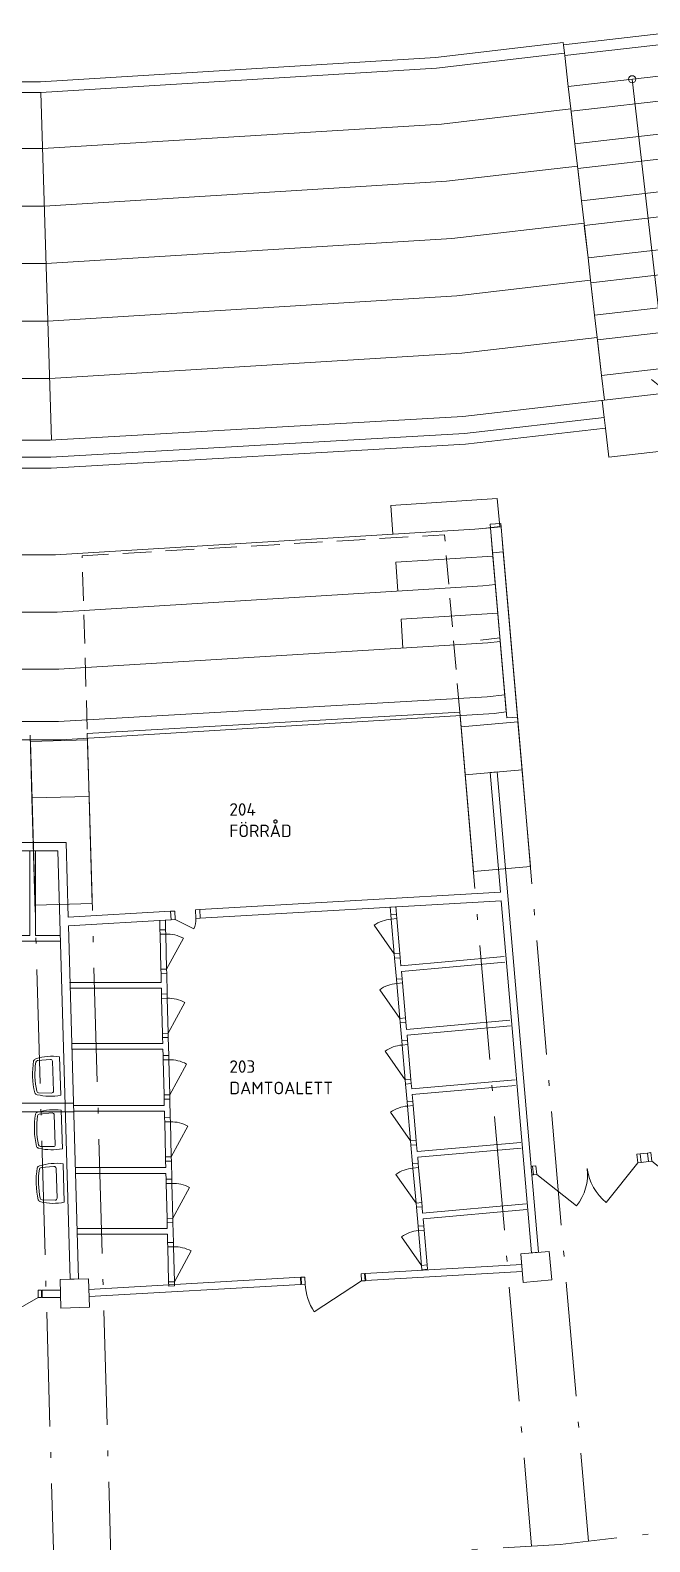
# Model space of a CAD drawing. Header units: millimetres. Extents: x -106764 to 80178, y -104573 to 57950.
# Drawn here: x 2612 to 11286, y -40781 to -19621 of the extents above; entities that cross this region are included whole.
import ezdxf

# ---------------------------------------------------------------- set-up
doc = ezdxf.new("R2010")
doc.units = ezdxf.units.MM
doc.header["$LTSCALE"] = 100
doc.linetypes.add('IMPORT-A_PSTRECK_4', pattern=[24, 16, -3.6, 0.8, -3.6])
doc.linetypes.add('IMPORT-DASHED', pattern=[6, 4, -2])
for name, color, linetype, lineweight in [('A-------T--', 1, 'Continuous', 13), ('A-27C---EJN', 1, 'Continuous', 9), ('A-27D---E-N', 7, 'Continuous', 9), ('A-3311-EA-', 3, 'Continuous', 9), ('A-3652-EA-', 1, 'Continuous', 9), ('A-42D--CE-N', 1, 'Continuous', 9), ('A-43CB--E-N', 3, 'Continuous', 18), ('A-43CB--EJN', 1, 'Continuous', 9), ('A-44B---E-N', 1, 'Continuous', 9), ('A-46C---E-N', 1, 'Continuous', 9), ('A030', 7, 'Continuous', 9), ('A030-B', 1, 'IMPORT-DASHED', 9), ('A030-O', 1, 'IMPORT-A_PSTRECK_4', 9), ('A030-R', 1, 'Continuous', 9), ('A035', 3, 'Continuous', 9), ('A037', 1, 'IMPORT-A_PSTRECK_4', 9), ('A046', 1, 'Continuous', 9), ('A050', 1, 'Continuous', 9), ('A061-O', 1, 'IMPORT-A_PSTRECK_4', 9), ('A120', 9, 'Continuous', 9), ('A120-NR', 9, 'Continuous', 9)]:
    doc.layers.add(name, color=color, linetype=linetype, lineweight=lineweight)
doc.styles.add('ISOCPEUR_3', font='isocpeur.ttf', dxfattribs={"height": 175})

# ---------------------------------------------------------------- blocks, each defined once
blk = doc.blocks.new('HUVUDBALK 44 OCH 3 - HUVUDBALK 44 OCH 22-4459210-A-40_P0010')
at = {"layer": 'A-27D---E-N'}
for p, q in [((2614, -29579), (2613, -29557)), ((3413, -29556), (2614, -29579)), ((2614, -29579), (2679, -31868)), ((3413, -29534), (3413, -29556)), ((3479, -31845), (3413, -29556)), ((2679, -31868), (3479, -31845))]:
    blk.add_line(p, q, dxfattribs=at)
blk = doc.blocks.new('HUVUDBALK 43 OCH 3 - HUVUDBALK 43 OCH 21-4459638-A-40_P0010')
at = {"layer": 'A-27D---E-N'}
for p, q in [((8643, -29371), (8629, -29214)), ((9440, -29302), (8643, -29371)), ((8643, -29371), (8817, -31396)), ((9434, -29236), (9440, -29302)), ((9614, -31327), (9440, -29302)), ((8817, -31396), (9614, -31327))]:
    blk.add_line(p, q, dxfattribs=at)
blk = doc.blocks.new('Pelare - Betong - Rektangulär - 400x400-4465138-A-40_P0010')
at = {"layer": 'A-27D---E-N'}
for p, q in [((-200, 200), (200, 200)), ((-200, -200), (-200, 200)), ((200, 200), (200, -200)), ((200, -200), (-200, -200))]:
    blk.add_line(p, q, dxfattribs=at)
blk = doc.blocks.new('Pelare - Betong - Rektangulär - 400x400-4465139-A-40_P0010')
at = {"layer": 'A-27D---E-N'}
for p, q in [((-200, 200), (200, 200)), ((-200, -200), (-200, 200)), ((200, 200), (200, -200)), ((200, -200), (-200, -200))]:
    blk.add_line(p, q, dxfattribs=at)
blk = doc.blocks.new('Scandinavium-Tele Trappa-Ny - Scandinavium-Tele Trappa-V28-A-40_P0010')
at = {"layer": 'A-46C---E-N'}
for p, q in [((-900, -1148), (-900, -800)), ((0, -800), (-212, -1012)), ((0, -800), (212, -1012)), ((0, -5218), (0, -800)), ((900, -800), (900, -1148)), ((-900, -1650), (-900, -1148)), ((-900, -1148), (900, -1148)), ((900, -1148), (900, -1650)), ((-900, -1650), (900, -1650)), ((-900, -1998), (-900, -1686)), ((900, -1683), (900, -1998)), ((-900, -2455), (-900, -1998)), ((-900, -1998), (900, -1998)), ((900, -1998), (900, -2455)), ((-900, -2455), (900, -2455)), ((-900, -2803), (-900, -2491)), ((900, -2488), (900, -2803)), ((-900, -3260), (-900, -2803)), ((-900, -2803), (900, -2803)), ((900, -2803), (900, -3260)), ((-900, -3260), (900, -3260)), ((-900, -3608), (-900, -3296)), ((900, -3293), (900, -3608)), ((-900, -4065), (-900, -3608)), ((-900, -3608), (900, -3608)), ((900, -3608), (900, -4065)), ((-900, -4065), (900, -4065)), ((-900, -4413), (-900, -4101)), ((900, -4098), (900, -4413)), ((-900, -4870), (-900, -4413)), ((-900, -4413), (900, -4413)), ((900, -4413), (900, -4870)), ((-900, -4870), (900, -4870)), ((-900, -5218), (-900, -4906)), ((900, -4903), (900, -5218)), ((-900, -5655), (-900, -5218)), ((-900, -5218), (900, -5218)), ((900, -5218), (900, -5655)), ((-900, -5805), (-900, -5655)), ((-900, -5655), (900, -5655)), ((900, -5655), (900, -5805)), ((-900, -5805), (900, -5805))]:
    blk.add_line(p, q, dxfattribs=at)
blk.add_circle((0, -5218), 50, dxfattribs=at)
blk = doc.blocks.new('PD15')
at = {"layer": 'A-------T--'}
for p, q in [((156, -60), (657, -561)), ((1576, -60), (1075, -561))]:
    blk.add_line(p, q, dxfattribs=at)
for centre, start, end in [((153, -57), 315, 359.742), ((1579, -57), 180.258, 225)]:
    blk.add_arc(centre, 713, start, end, dxfattribs=at)
at = {"layer": 'A046', "flags": 128}
for points in [[(156, -60), (106, -60), (106, 60), (156, 60)], [(1626, -60), (1576, -60), (1576, 60), (1626, 60)]]:
    blk.add_lwpolyline(points, close=True, dxfattribs=at)
blk = doc.blocks.new('D13')
at = {"layer": 'A-------T--'}
blk.add_line((-50, -120), (-899, -969), dxfattribs=at)
blk.add_arc((-50, -120), 1200, 180, 225, dxfattribs=at)
at = {"layer": 'A046', "flags": 128}
for points in [[(-1300, -120), (-1250, -120), (-1250, 0), (-1300, 0)], [(-50, -120), (0, -120), (0, 0), (-50, 0)]]:
    blk.add_lwpolyline(points, close=True, dxfattribs=at)
blk = doc.blocks.new('Dörrparti DGOR')
at = {"layer": 'A-43CB--E-N'}
for p, q in [((-7755, -60446), (-7655, -60446)), ((-6135, -60446), (-6035, -60446)), ((-4515, -60446), (-4415, -60446)), ((-7755, -60566), (-7655, -60566)), ((-6135, -60566), (-6035, -60566)), ((-4515, -60566), (-4415, -60566))]:
    blk.add_line(p, q, dxfattribs=at)
at = {"layer": 'A-42D--CE-N'}
for name, p in [('PD15', (-9381, -60506)), ('PD15', (-7761, -60506)), ('PD15', (-6141, -60506)), ('D13', (-3115, -60446))]:
    blk.add_blockref(name, p, dxfattribs=at)

msp = doc.modelspace()

# ---------------------------------------------------------------- linework, layer by layer
at = {"layer": 'A-27C---EJN'}
for p, q in [((8287, -20002.2), (10073.9, -19793.6)), ((10073.9, -19793.6), (10091.3, -19942.5)), ((2757.9, -20341.8), (8287, -20002.2)), ((10091.3, -19942.5), (8300.3, -20151.7)), ((8300.3, -20151.7), (2762.5, -20491.8)), ((2762.5, -20491.8), (-2769.1, -20491.8)), ((-2764.5, -20341.8), (2757.9, -20341.8)), ((8690.7, -25267.1), (10648.2, -25041.7)), ((10648.2, -25041.7), (10665.3, -25190.7)), ((2899.9, -25599.9), (8690.7, -25267.1)), ((10665.3, -25190.7), (8703.6, -25416.6)), ((-2899.9, -25599.9), (2899.9, -25599.9)), ((8703.6, -25416.6), (2904.2, -25749.9)), ((2904.2, -25749.9), (-2904.2, -25749.9))]:
    msp.add_line(p, q, dxfattribs=at)
at = {"layer": 'A-3311-EA-', "flags": 128}
for points in [[(2606.8, -31109.8), (2606.8, -32293.1), (2485.8, -32293.1), (2485.8, -32373.1), (3034.1, -32373.1)], [(2686.8, -31109.8), (2686.8, -32293.1), (3031.8, -32293.1)], [(7648.9, -31890.6), (7658.9, -32004.8), (7738.6, -31997.8), (7728.8, -31885.8)], [(4424.8, -32087.9), (4427.9, -32215.2), (4507.9, -32213.2), (4504.7, -32083.1)], [(9247.2, -32588.9), (7801.8, -32717.5), (7792, -32605.5), (7712.3, -32612.5), (7738.1, -32905.8), (7817.8, -32898.8), (7808.8, -32797.2), (9254.3, -32668.5)], [(3166.1, -33032.3), (4448.1, -33032.3), (4450.1, -33114.3), (4530.1, -33112.3), (4523, -32823), (4443, -32825), (4446.1, -32952.3), (3163.6, -32952.3)], [(9326.6, -33480.9), (7880.1, -33608), (7871.2, -33506.4), (7791.5, -33513.5), (7813.8, -33767.2), (7893.5, -33760.2), (7887.1, -33687.7), (9333.7, -33560.6)], [(3192.3, -33886), (4469.2, -33886), (4471.4, -33975.5), (4551.4, -33973.5), (4545.2, -33722.1), (4465.2, -33724.1), (4467.2, -33806), (3189.8, -33806)], [(9400.7, -34313.1), (7953.2, -34440.4), (7946.9, -34367.9), (7867.2, -34374.9), (7888.9, -34621.8), (7968.6, -34614.8), (7960.2, -34520), (9407.8, -34392.8)], [(3218.9, -34754.8), (4490.7, -34754.8), (4492.9, -34844.2), (4572.9, -34842.2), (4566.5, -34583.3), (4486.5, -34585.3), (4488.7, -34674.8), (3216.5, -34674.8)], [(9478.8, -35190), (8030.3, -35317.3), (8022, -35222.5), (7942.3, -35229.5), (7965.3, -35491.3), (8045, -35484.3), (8037.3, -35397), (9485.9, -35269.7)], [(3245.6, -35623.5), (4512.1, -35623.5), (4514.2, -35705.4), (4594.1, -35703.5), (4587.9, -35452), (4507.9, -35454), (4510.2, -35543.5), (3243.1, -35543.5)], [(9555.5, -36052), (8106.1, -36179.3), (8098.4, -36092), (8018.7, -36099), (8042.1, -36365.2), (8121.8, -36358.2), (8113.1, -36259), (9562.6, -36131.7)], [(3271.8, -36477.2), (4533.2, -36477.2), (4536.1, -36592.9), (4616.1, -36590.9), (4609.2, -36313.3), (4529.2, -36315.3), (4531.3, -36397.2), (3269.3, -36397.2)]]:
    msp.add_lwpolyline(points, dxfattribs=at)
at = {"layer": 'A-3652-EA-', "flags": 128}
for points in [[(4643.2, -32071.4), (4636, -31951.6), (4576.1, -31955.2), (4583.3, -32075), (4643.2, -32071.4), (4902.6, -32201.1)], [(7664.1, -32064.6), (7707, -32552.7), (7425.8, -32151.4)], [(7743.8, -32057.6), (7664.1, -32064.6), (7658.8, -32004.8), (7738.5, -31997.8), (7743.8, -32057.6), (7786.7, -32545.7), (7707, -32552.7), (7712.2, -32612.5), (7791.9, -32605.5), (7786.7, -32545.7)], [(4429.4, -32275.2), (4509.4, -32273.2), (4507.9, -32213.2), (4427.9, -32215.2), (4429.4, -32275.2), (4441.5, -32765), (4521.5, -32763.1), (4523, -32823), (4443, -32825), (4441.5, -32765)], [(4509.4, -32273.2), (4521.5, -32763.1), (4755.9, -32332.8)], [(7743.3, -32965.6), (7786.2, -33453.7), (7505, -33052.4)], [(7823, -32958.6), (7743.3, -32965.6), (7738.1, -32905.8), (7817.8, -32898.8), (7823, -32958.6), (7865.9, -33446.7), (7786.2, -33453.7), (7791.5, -33513.5), (7871.2, -33506.4), (7865.9, -33446.7)], [(4451.6, -33174.2), (4531.6, -33172.3), (4530.1, -33112.3), (4450.1, -33114.3), (4451.6, -33174.2), (4463.7, -33664.1), (4543.7, -33662.1), (4545.2, -33722.1), (4465.2, -33724.1), (4463.7, -33664.1)], [(4531.6, -33172.3), (4543.7, -33662.1), (4778.1, -33231.8)], [(7819, -33827), (7861.9, -34315.1), (7580.7, -33913.8)], [(7898.7, -33820), (7819, -33827), (7813.8, -33767.2), (7893.5, -33760.2), (7898.7, -33820), (7941.6, -34308.1), (7861.9, -34315.1), (7867.2, -34374.9), (7946.9, -34367.9), (7941.6, -34308.1)], [(4472.9, -34035.5), (4552.9, -34033.5), (4551.4, -33973.5), (4471.4, -33975.5), (4472.9, -34035.5), (4485, -34525.3), (4565, -34523.3), (4566.5, -34583.3), (4486.5, -34585.3), (4485, -34525.3)], [(4552.9, -34033.5), (4565, -34523.3), (4799.4, -34093.1)], [(7894.1, -34681.6), (7937, -35169.7), (7655.8, -34768.4)], [(7973.8, -34674.6), (7894.1, -34681.6), (7888.9, -34621.8), (7968.5, -34614.8), (7973.8, -34674.6), (8016.7, -35162.7), (7937, -35169.7), (7942.3, -35229.5), (8021.9, -35222.5), (8016.7, -35162.7)], [(4494.4, -34904.2), (4574.3, -34902.2), (4572.9, -34842.2), (4492.9, -34844.2), (4494.4, -34904.2), (4506.5, -35394), (4586.4, -35392.1), (4587.9, -35452), (4507.9, -35454), (4506.5, -35394)], [(4574.3, -34902.2), (4586.4, -35392.1), (4820.9, -34961.8)], [(8050.2, -35544.1), (7970.5, -35551.1), (7965.3, -35491.3), (8045, -35484.3), (8050.2, -35544.1), (8093.1, -36032.2), (8013.4, -36039.2), (8018.7, -36099), (8098.4, -36092), (8093.1, -36032.2)], [(4515.6, -35765.4), (4595.6, -35763.5), (4594.1, -35703.5), (4514.2, -35705.4), (4515.6, -35765.4), (4527.7, -36255.3), (4607.7, -36253.3), (4609.2, -36313.3), (4529.2, -36315.3), (4527.7, -36255.3)], [(7970.5, -35551.1), (8013.4, -36039.2), (7732.2, -35637.9)], [(4595.6, -35763.5), (4607.7, -36253.3), (4842.2, -35823)], [(8127, -36417.9), (8047.3, -36424.9), (8042.1, -36365.2), (8121.8, -36358.2), (8127, -36417.9), (8169.9, -36906.1), (8090.2, -36913.1), (8095.5, -36972.8), (8175.2, -36965.8), (8169.9, -36906.1)], [(4537.6, -36652.9), (4617.5, -36650.9), (4616.1, -36590.9), (4536.1, -36592.9), (4537.6, -36652.9), (4549.7, -37142.7), (4629.7, -37140.8), (4631.1, -37200.7), (4551.2, -37202.7), (4549.7, -37142.7)], [(8047.3, -36424.9), (8090.2, -36913.1), (7809, -36511.8)], [(4617.5, -36650.9), (4629.7, -37140.8), (4864.1, -36710.5)]]:
    msp.add_lwpolyline(points, dxfattribs=at)
msp.add_lwpolyline([(4992.5, -32050.4), (4932.6, -32054), (4925.4, -31934.2), (4985.3, -31930.6)], close=True, dxfattribs=at)
at = {"layer": 'A-3652-EA-'}
for centre, radius, start, end in [((4643.2, -32071.4), 290, 333.44337, 3.44337), ((7707, -32552.7), 490, 95.02217, 125.02217), ((4521.5, -32763.1), 490, 61.41555, 91.41555), ((7786.2, -33453.7), 490, 95.02217, 125.02217), ((4543.7, -33662.1), 490, 61.41555, 91.41555), ((7861.9, -34315.1), 490, 95.02217, 125.02217), ((4565, -34523.3), 490, 61.41555, 91.41555), ((7937, -35169.7), 490, 95.02217, 125.02217), ((4586.4, -35392.1), 490, 61.41555, 91.41555), ((8013.4, -36039.2), 490, 95.02217, 125.02217), ((4607.7, -36253.3), 490, 61.41555, 91.41555), ((8090.2, -36913.1), 490, 95.02217, 125.02217), ((4629.7, -37140.8), 490, 61.41555, 91.41555)]:
    msp.add_arc(centre, radius, start, end, dxfattribs=at)
at = {"layer": 'A-43CB--E-N'}
for p, q in [((9234.8, -26921.8), (9085.3, -26934.7)), ((9085.3, -26934.7), (9284.8, -29248.7)), ((9434.2, -29235.9), (9234.8, -26921.8)), ((9284.8, -29248.7), (9434.2, -29235.9)), ((9642.6, -35524.7), (9625.1, -35526.7)), ((9656.3, -35643.9), (9635.4, -35646.3))]:
    msp.add_line(p, q, dxfattribs=at)
at = {"layer": 'A-43CB--EJN'}
for p, q in [((9055.4, -26587.2), (9204.8, -26574.3)), ((9085.3, -26934.7), (9055.4, -26587.2)), ((9204.8, -26574.3), (9234.8, -26921.8))]:
    msp.add_line(p, q, dxfattribs=at)
at = {"layer": 'A-44B---E-N'}
for p, q in [((10145, -20410), (10095, -19975.8)), ((2911.8, -25357.9), (2762.5, -20491.8)), ((10181, -20722.4), (8369.9, -20933.9)), ((10237.1, -21209.7), (10181, -20722.4)), ((8369.9, -20933.9), (2786.6, -21276.8)), ((2786.6, -21276.8), (-2793.1, -21276.8)), ((10273.1, -21522.1), (8441.4, -21736)), ((10329.2, -22009.4), (10273.1, -21522.1)), ((8441.4, -21736), (2811.3, -22081.8)), ((2811.3, -22081.8), (-2817.8, -22081.8)), ((10365.1, -22321.8), (8512.8, -22538.1)), ((10421.3, -22809.1), (10365.1, -22321.8)), ((8512.8, -22538.1), (2835.9, -22886.8)), ((2835.9, -22886.8), (-2842.5, -22886.8)), ((10457.2, -23121.6), (8584.2, -23340.3)), ((10513.3, -23608.8), (10457.2, -23121.6)), ((8584.2, -23340.3), (2860.6, -23691.8)), ((2860.6, -23691.8), (-2867.2, -23691.8)), ((10549.3, -23921.3), (8655.6, -24142.4)), ((10610.6, -24453.3), (10549.3, -23921.3)), ((8655.6, -24142.4), (2885.3, -24496.8)), ((2885.3, -24496.8), (-2891.9, -24496.8)), ((14419, -24365), (8670, -25027)), ((10648.2, -25041.7), (10620.6, -24802.4)), ((8670, -25027), (2893, -25359)), ((2893, -25359), (-2893, -25359)), ((10712.1, -25597.1), (10665.3, -25190.7)), ((12559.9, -25384.4), (10712.1, -25597.1)), ((9151, -26176.7), (7661.9, -26272.5)), ((9185, -26567.7), (9151, -26176.7)), ((7661.9, -26272.5), (7687.9, -26676.6)), ((8837.6, -26606), (2964.5, -26966.7)), ((9055.4, -26587.2), (8837.6, -26606)), ((8911, -26599.6), (9185, -26567.7)), ((2964.5, -26966.7), (-2964.5, -26966.7)), ((9089.4, -26982.3), (7732.8, -27069.6)), ((7732.8, -27069.6), (7758.8, -27473.7)), ((8949.1, -27400.6), (2989, -27766.7)), ((9123.7, -27380.2), (8949.1, -27400.6)), ((2989, -27766.7), (-2989, -27766.7)), ((9158.1, -27779.5), (7803.8, -27866.7)), ((7803.8, -27866.7), (7829.8, -28270.9)), ((9020.1, -28197.8), (3013.6, -28566.7)), ((9192.5, -28177.6), (9020.1, -28197.8)), ((9277.5, -29164.4), (9192.5, -28177.6)), ((3013.6, -28566.7), (-3013.6, -28566.7)), ((3044, -29556.7), (9107.9, -29184.2)), ((9107.9, -29184.2), (9277.5, -29164.4)), ((-3044, -29556.7), (3044, -29556.7))]:
    msp.add_line(p, q, dxfattribs=at)
at = {"layer": 'A030', "flags": 128}
msp.add_lwpolyline([(2611.2, -29489.4), (2636.5, -30369), (3436.1, -30346.1), (3410.9, -29466.4), (8625.3, -29166.8), (8700.8, -30043.5), (9497.9, -29974.8), (9200.7, -26526.1), (9050.9, -26534.7), (9256.9, -28925.8), (9008.5, -28954.4), (3006, -29299.4), (0, -29299.4)], dxfattribs=at)
at = {"layer": 'A030-B', "flags": 128}
msp.add_lwpolyline([(8625.3, -29166.8), (8411.5, -26685.9), (3339.6, -26977.4), (3410.9, -29466.4)], dxfattribs=at)
at = {"layer": 'A030-O', "flags": 128}
msp.add_lwpolyline([(-25066.8, -46450.7), (-26326.7, -45871.8), (-24825.5, -38486.7), (-23278.3, -38907.3), (-16681.8, -40052.6), (-10030.9, -40818.5), (-3347.2, -41202.5), (0, -41202.5), (3347.2, -41202.5), (10030.9, -40818.5), (16681.8, -40052.6), (23278.3, -38907.3), (24825.5, -38486.7), (26326.7, -45871.8), (25066.8, -46450.7)], dxfattribs=at)
at = {"layer": 'A030-R'}
msp.add_line((9188.2, -28128.8), (8917, -28160), dxfattribs=at)
at = {"layer": 'A035', "flags": 128}
for points in [[(-9204.2, -31808.4), (-9629.1, -36737.9), (-9728.7, -36729.3), (-9149.2, -30004.9), (-9049.6, -30013.4), (-9102, -30621.4), (-2692.1, -30989.8), (0, -30989.8), (3114.4, -30989.8), (3144.5, -32036.4), (4576, -31954.1)], [(4985.3, -31930.6), (9193.9, -31688.8), (9049.6, -30013.5), (9149.2, -30004.9), (9728.7, -36729.3), (9629.1, -36737.9), (9204.2, -31808.4), (4992.2, -32050.4)], [(4582.9, -32073.9), (3147.9, -32156.4), (3289.7, -37102.5), (3169.7, -37105.9), (2997.8, -31109.8), (0, -31109.8), (-2695.5, -31109.8), (-9112.3, -30741), (-9193.9, -31688.8)]]:
    msp.add_lwpolyline(points, dxfattribs=at)
for points in [[(9501.1, -36999.9), (9492.5, -36900.2), (7303.2, -37026), (7308.9, -37125.8)], [(3433.9, -37248.4), (3436.8, -37348.3), (6400.4, -37178), (6394.7, -37078.2)], [(2781.1, -37259.8), (2781.1, -37359.8), (3037, -37359.8), (3034.1, -37259.8)]]:
    msp.add_lwpolyline(points, close=True, dxfattribs=at)
at = {"layer": 'A037'}
for p, q in [((8700.8, -30043.5), (9631.4, -40841.4)), ((9497.9, -29974.8), (10428.5, -40772.7)), ((2636.5, -30369), (2947, -41202.5)), ((3436.1, -30346.1), (3746.7, -41179.5))]:
    msp.add_line(p, q, dxfattribs=at)
at = {"layer": 'A046'}
for p, q in [((6588.6, -37562.9), (7249, -37129.3)), ((2721.1, -37359.8), (2037, -37754.8))]:
    msp.add_line(p, q, dxfattribs=at)
at = {"layer": 'A046', "flags": 128}
for points in [[(7298.9, -37126.4), (7249, -37129.3), (7243.3, -37029.4), (7293.2, -37026.6)], [(6460.3, -37174.6), (6410.4, -37177.5), (6404.7, -37077.6), (6454.6, -37074.8)], [(2721.1, -37259.8), (2771.1, -37259.8), (2771.1, -37359.8), (2721.1, -37359.8)]]:
    msp.add_lwpolyline(points, close=True, dxfattribs=at)
at = {"layer": 'A046'}
msp.add_arc((7249, -37129.3), 790, 183.28888, 213.28888, dxfattribs=at)
at = {"layer": 'A050'}
for p, q in [((2894.3, -34028.8), (2714.4, -34044.3)), ((2924.1, -34055.2), (2938.1, -34471.5)), ((3020.9, -33991.2), (3038.9, -34528.9)), ((2910.1, -34499.9), (2729.5, -34496.5)), ((2919.5, -34778.3), (2739.6, -34793.8)), ((2949.2, -34804.8), (2963.2, -35221.1)), ((3046, -34740.8), (3064, -35278.5)), ((2935.2, -35249.5), (2754.6, -35246.1)), ((2944.6, -35527.9), (2764.7, -35543.4)), ((3071.1, -35490.4), (3089.1, -36028.1)), ((2974.4, -35554.3), (2988.3, -35970.7)), ((2960.4, -35999.1), (2779.7, -35995.6))]:
    msp.add_line(p, q, dxfattribs=at)
for centre, radius, start, end in [((3815.7, -34233.7), 1170.6, 170.83135, 193.00657), ((2699.6, -34060.7), 41.7, 100.5222, 161.13355), ((3799.8, -34234.6), 1122.6, 171.47714, 192.3006), ((2716.8, -34071.6), 27.5, 94.92427, 172.81436), ((2918.6, -34724.3), 740.2, 82.06119, 107.83274), ((2896.7, -34056.1), 27.4, 1.91896, 94.92427), ((2730, -34469), 27.4, 189.82612, 268.91365), ((2910.6, -34472.5), 27.4, 268.91365, 1.91896), ((2713.7, -34481.1), 41.7, 202.70437, 263.31572), ((2887.8, -33804.3), 740.2, 256.00518, 281.77672), ((3840.8, -34983.3), 1170.6, 170.83135, 193.00657), ((2724.7, -34810.3), 41.7, 100.5222, 161.13355), ((3824.9, -34984.1), 1122.6, 171.47714, 192.3006), ((2741.9, -34821.2), 27.5, 94.92427, 172.81436), ((2943.7, -35473.9), 740.2, 82.06119, 107.83274), ((2921.8, -34805.7), 27.4, 1.91896, 94.92427), ((2738.8, -35230.6), 41.7, 202.70437, 263.31572), ((2755.1, -35218.6), 27.4, 189.82612, 268.91365), ((2912.9, -34553.9), 740.2, 256.00518, 281.77672), ((2935.8, -35222), 27.4, 268.91365, 1.91896), ((3865.9, -35732.9), 1170.6, 170.83135, 193.00657), ((2749.8, -35559.9), 41.7, 100.5222, 161.13355), ((2767, -35570.8), 27.5, 94.92427, 172.81436), ((2968.9, -36223.4), 740.2, 82.06119, 107.83274), ((2946.9, -35555.3), 27.4, 1.91896, 94.92427), ((3850, -35733.7), 1122.6, 171.47714, 192.3006), ((2960.9, -35971.6), 27.4, 268.91365, 1.91896), ((2763.9, -35980.2), 41.7, 202.70437, 263.31572), ((2780.2, -35968.2), 27.4, 189.82612, 268.91365), ((2938, -35303.5), 740.2, 256.00518, 281.77672)]:
    msp.add_arc(centre, radius, start, end, dxfattribs=at)
at = {"layer": 'A061-O'}
for p, q in [((-3159.7, -34641.6), (3219.1, -34641.6)), ((-3163.1, -34761.6), (3222.6, -34761.6))]:
    msp.add_line(p, q, dxfattribs=at)

# ---------------------------------------------------------------- block references
at = {"layer": 'A-27D---E-N'}
for name in ['HUVUDBALK 43 OCH 3 - HUVUDBALK 43 OCH 21-4459638-A-40_P0010', 'HUVUDBALK 44 OCH 3 - HUVUDBALK 44 OCH 22-4459210-A-40_P0010']:
    msp.add_blockref(name, (0, 0), dxfattribs=at)
for name, p, rotation in [('Pelare - Betong - Rektangulär - 400x400-4465139-A-40_P0010', (9696.2, -36934.6), 184.9256590291793), ('Pelare - Betong - Rektangulär - 400x400-4465138-A-40_P0010', (3235.4, -37303.8), 181.6420869023739)]:
    msp.add_blockref(name, p, dxfattribs=dict(at, rotation=rotation))
at = {"layer": 'A-43CB--E-N', "rotation": 6.568545859601308}
msp.add_blockref('Dörrparti DGOR', (11942.1, 25585.5), dxfattribs=at)
at = {"layer": 'A-46C---E-N', "rotation": 186.5687045109325}
msp.add_blockref('Scandinavium-Tele Trappa-Ny - Scandinavium-Tele Trappa-V28-A-40_P0010', (11636, -25490.8), dxfattribs=at)

# ---------------------------------------------------------------- texts
at = {"layer": 'A120', "char_height": 175, "attachment_point": 1, "line_spacing_factor": 1.149209, "style": 'ISOCPEUR_3'}
for s, insert, width in [('FÖRRÅD', (5400, -30741.5), 1003.916), ('DAMTOALETT', (5400, -34341.5), 1694.108)]:
    msp.add_mtext(s, dxfattribs=dict(at, insert=insert, width=width))
at = {"layer": 'A120-NR', "char_height": 175, "attachment_point": 1, "line_spacing_factor": 1.149209, "style": 'ISOCPEUR_3'}
for s, insert, width in [('204', (5400, -30441.5), 460.128), ('203', (5400, -34041.5), 439.213)]:
    msp.add_mtext(s, dxfattribs=dict(at, insert=insert, width=width))

doc.saveas('drawing.dxf')
